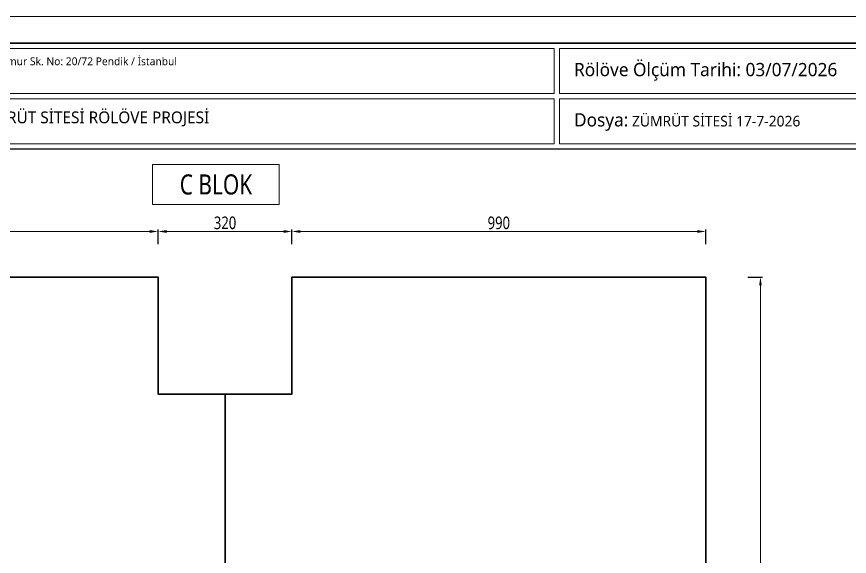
# Model space of a CAD drawing. Header units: metres. Extents: x 41905 to 73816, y -45641 to -42980.
# Drawn here: x 62085 to 64077, y -44272 to -42980 of the extents above; entities that cross this region are included whole.
import ezdxf

# ---------------------------------------------------------------- set-up
doc = ezdxf.new("R2010")
doc.units = ezdxf.units.M
for name, color, linetype, lineweight in [('A ALAN BRÜT', 5, 'Continuous', 30), ('A ANTET', 7, 'Continuous', 13), ('A YAZI', 7, 'Continuous', 13)]:
    doc.layers.add(name, color=color, linetype=linetype, lineweight=lineweight)
doc.layers.add('A YAZDIRMA', color=7, linetype='Continuous', lineweight=13, true_color=0x848484)
doc.layers.add('A ÖLÇÜ DIŞ', color=1, linetype='Continuous', lineweight=13, true_color=0xff0000)
doc.styles.add('HİB NORMAL', font='segoeui.ttf')
doc.styles.add('HİB Segoe Bold', font='segoeuib.ttf', dxfattribs={"width": 0.8})
doc.styles.add('HİB Segoe Semilight .7', font='segoeuisl.ttf', dxfattribs={"width": 0.7})
doc.dimstyles.new('HİB New', dxfattribs={"dimtxt": 12, "dimasz": 18, "dimexe": 5, "dimexo": 30, "dimgap": 5, "dimtad": 1, "dimdec": 0, "dimzin": 0, "dimdsep": 46, "dimtxsty": 'HİB Segoe Semilight .7', "dimcen": 0.09, "dimclrd": 256, "dimclre": 256, "dimclrt": 256, "dimadec": 0, "dimazin": 0, "dimtfac": 1, "dimtdec": 4, "dimtix": 1, "dimtofl": 0, "dimtmove": 0, "dimatfit": 3, "dimfxl": 30, "dimfxlon": 1, "dimtvp": 1, "dimtolj": 1, "dimtzin": 0, "dimlwd": -1, "dimlwe": -3, "dimarcsym": 0})

# ---------------------------------------------------------------- blocks, each defined once
blk = doc.blocks.new('safsafsaf')
at = {"layer": 'A ANTET', "linetype": 'ByBlock', "ltscale": 100}
blk.add_line((49168, -37858.9), (52997.3, -37858.9), dxfattribs=at)
at = {"layer": 'A ANTET', "linetype": 'ByBlock', "ltscale": 100, "const_width": 4.22}
blk.add_lwpolyline([(49168, -37858.9), (52997.3, -37858.9), (52997.3, -38140.5), (49168, -38140.5)], close=True, dxfattribs=at)
at = {"layer": 'A ANTET', "linetype": 'ByBlock', "ltscale": 100}
for points in [[(52997.3, -40674.5), (49168, -40674.5), (49168, -37858.9), (52997.3, -37858.9)], [(49860.6, -37873), (52042.3, -37873), (52042.3, -37992.7), (49860.6, -37992.7)], [(52056.4, -37992.7), (52983.2, -37992.7), (52983.2, -37873), (52056.4, -37873)], [(49860.6, -38006.7), (52042.3, -38006.7), (52042.3, -38126.4), (49860.6, -38126.4)], [(52056.4, -38126.4), (52983.2, -38126.4), (52983.2, -38006.7), (52056.4, -38006.7)]]:
    blk.add_lwpolyline(points, close=True, dxfattribs=at)
at = {"layer": 'A YAZDIRMA', "linetype": 'ByBlock', "ltscale": 100}
blk.add_lwpolyline([(53278.8, -40744.9), (53278.8, -37788.5), (49097.6, -37788.5), (49097.6, -40744.9)], close=True, dxfattribs=at)
at = {"layer": 'A ANTET', "linetype": 'ByBlock', "ltscale": 100, "attachment_point": 1, "style": 'HİB NORMAL'}
for s, insert, char_height, width in [('\\A1;\\pxql;Bozoğlu Mimarlık ve Tasarım Hizmetleri - Batı Mh. Ihlamur Sk. No: 20/72 Pendik / İstanbul\\PTel: 0538 796 27 73 - www.bozogluarchitects.com', (49896.5, -37896.8), 20.906, 1289.576), ('\\pxql;MALTEPE GİRNE MH. 16732-25 ZÜMRÜT SİTESİ RÖLÖVE PROJESİ', (49900, -38040.7), 31.359, 1361.276)]:
    blk.add_mtext(s, dxfattribs=dict(at, insert=insert, char_height=char_height, width=width))
at = {"layer": 'A ANTET', "color": 0, "linetype": 'ByBlock', "ltscale": 100, "char_height": 35.195, "width": 810.705, "attachment_point": 7, "style": 'HİB NORMAL'}
for s, insert in [('\\pxql;Rölöve Ölçüm Tarihi: 03/07/2026', (52095.2, -37958.7)), ('\\pxql;Dosya:{\\H0.8019x; ZÜMRÜT SİTESİ 17-7-2026}', (52095.2, -38092.4))]:
    blk.add_mtext(s, dxfattribs=dict(at, insert=insert))
blk = doc.blocks.new('*D18042')
at = {"layer": 'A ÖLÇÜ DIŞ', "lineweight": -3, "ltscale": 0.5}
for p, q in [((61433.8, -43524.2), (61433.8, -43489.2)), ((62423.8, -43524.2), (62423.8, -43489.2))]:
    blk.add_line(p, q, dxfattribs=at)
at = {"layer": 'A ÖLÇÜ DIŞ', "ltscale": 0.5}
blk.add_line((61453.8, -43494.2), (62403.8, -43494.2), dxfattribs=at)
at = {"layer": 'A ÖLÇÜ DIŞ'}
for points in [[(61453.8, -43490.9), (61453.8, -43497.6), (61433.8, -43494.2)], [(62403.8, -43497.6), (62403.8, -43490.9), (62423.8, -43494.2)]]:
    blk.add_solid(points, dxfattribs=at)
at = {"layer": 'Defpoints', "color": 0}
for p in [(62423.8, -43494.2), (61433.8, -43603.4), (62423.8, -43603.4)]:
    blk.add_point(p, dxfattribs=at)
at = {"layer": 'A ÖLÇÜ DIŞ', "ltscale": 0.5, "insert": (61928.8, -43473.7), "char_height": 30, "attachment_point": 5, "style": 'HİB Segoe Bold'}
blk.add_mtext('\\A1;990', dxfattribs=at)
blk = doc.blocks.new('*D18043')
at = {"layer": 'A ÖLÇÜ DIŞ', "lineweight": -3, "ltscale": 0.5}
for p, q in [((62423.8, -43524.2), (62423.8, -43489.2)), ((62743.8, -43524.2), (62743.8, -43489.2))]:
    blk.add_line(p, q, dxfattribs=at)
at = {"layer": 'A ÖLÇÜ DIŞ', "ltscale": 0.5}
blk.add_line((62443.8, -43494.2), (62723.8, -43494.2), dxfattribs=at)
at = {"layer": 'A ÖLÇÜ DIŞ'}
for points in [[(62443.8, -43490.9), (62443.8, -43497.6), (62423.8, -43494.2)], [(62723.8, -43497.6), (62723.8, -43490.9), (62743.8, -43494.2)]]:
    blk.add_solid(points, dxfattribs=at)
at = {"layer": 'Defpoints', "color": 0}
for p in [(62743.8, -43494.2), (62423.8, -43603.4), (62743.8, -43603.4)]:
    blk.add_point(p, dxfattribs=at)
at = {"layer": 'A ÖLÇÜ DIŞ', "ltscale": 0.5, "insert": (62583.8, -43473.7), "char_height": 30, "attachment_point": 5, "style": 'HİB Segoe Bold'}
blk.add_mtext('\\A1;320', dxfattribs=at)
blk = doc.blocks.new('*D18044')
at = {"layer": 'A ÖLÇÜ DIŞ', "lineweight": -3, "ltscale": 0.5}
for p, q in [((62743.8, -43524.2), (62743.8, -43489.2)), ((63733.8, -43524.2), (63733.8, -43489.2))]:
    blk.add_line(p, q, dxfattribs=at)
at = {"layer": 'A ÖLÇÜ DIŞ', "ltscale": 0.5}
blk.add_line((62763.8, -43494.2), (63713.8, -43494.2), dxfattribs=at)
at = {"layer": 'A ÖLÇÜ DIŞ'}
for points in [[(62763.8, -43490.9), (62763.8, -43497.6), (62743.8, -43494.2)], [(63713.8, -43497.6), (63713.8, -43490.9), (63733.8, -43494.2)]]:
    blk.add_solid(points, dxfattribs=at)
at = {"layer": 'Defpoints', "color": 0}
for p in [(63733.8, -43494.2), (62743.8, -43603.4), (63733.8, -43603.4)]:
    blk.add_point(p, dxfattribs=at)
at = {"layer": 'A ÖLÇÜ DIŞ', "ltscale": 0.5, "insert": (63238.8, -43473.7), "char_height": 30, "attachment_point": 5, "style": 'HİB Segoe Bold'}
blk.add_mtext('\\A1;990', dxfattribs=at)
blk = doc.blocks.new('*D18049')
at = {"layer": 'A ÖLÇÜ DIŞ', "lineweight": -3, "ltscale": 0.5}
for p, q in [((63834.7, -43603.4), (63869.7, -43603.4)), ((63834.7, -45293.4), (63869.7, -45293.4))]:
    blk.add_line(p, q, dxfattribs=at)
at = {"layer": 'A ÖLÇÜ DIŞ', "ltscale": 0.5}
blk.add_line((63864.7, -45273.4), (63864.7, -43623.4), dxfattribs=at)
at = {"layer": 'A ÖLÇÜ DIŞ'}
for points in [[(63868, -43623.4), (63861.4, -43623.4), (63864.7, -43603.4)], [(63861.4, -45273.4), (63868, -45273.4), (63864.7, -45293.4)]]:
    blk.add_solid(points, dxfattribs=at)
at = {"layer": 'Defpoints', "color": 0}
for p in [(63733.8, -43603.4), (63864.7, -43603.4), (63733.8, -45293.4)]:
    blk.add_point(p, dxfattribs=at)
at = {"layer": 'A ÖLÇÜ DIŞ', "ltscale": 0.5, "insert": (63844.1, -44448.4), "char_height": 30, "attachment_point": 5, "rotation": 90, "style": 'HİB Segoe Bold'}
blk.add_mtext('\\A1;1690', dxfattribs=at)

msp = doc.modelspace()

# ---------------------------------------------------------------- linework, layer by layer
at = {"layer": 'A ALAN BRÜT', "ltscale": 0.5}
for points in [[(61433.8, -43603.4), (62423.8, -43603.4), (62423.8, -43883.4), (62583.8, -43883.4), (62583.8, -44298.4), (62118.8, -44298.4), (62118.8, -44448.4), (61433.8, -44448.4)], [(61433.8, -43603.4), (62423.8, -43603.4), (62423.8, -43883.4), (62743.8, -43883.4), (62743.8, -43603.4), (63733.8, -43603.4), (63733.8, -45293.4), (62743.8, -45293.4), (62743.8, -45013.4), (62423.8, -45013.4), (62423.8, -45293.4), (61433.8, -45293.4)], [(63733.8, -43603.4), (62743.8, -43603.4), (62743.8, -43883.4), (62583.8, -43883.4), (62583.8, -44298.4), (63048.8, -44298.4), (63048.8, -44448.4), (63733.8, -44448.4)]]:
    msp.add_lwpolyline(points, close=True, dxfattribs=at)

# ---------------------------------------------------------------- block references
at = {"layer": 'A ANTET', "ltscale": 0.5, "xscale": 0.8999999999999999, "yscale": 0.8999999999999999, "zscale": 0.8999999999999999}
msp.add_blockref('safsafsaf', (16533, -8970.3), dxfattribs=at)

# ---------------------------------------------------------------- texts
at = {"layer": 'A YAZI', "ltscale": 100, "insert": (62434.6, -43406.3), "char_height": 48, "width": 255.02, "attachment_point": 7, "style": 'HİB Segoe Bold', "bg_fill": 16}
msp.add_mtext('\\pxqc;C BLOK', dxfattribs=at)

# ---------------------------------------------------------------- dimensions: what is measured, and where the dimension line sits
at = {"layer": 'A ÖLÇÜ DIŞ', "ltscale": 0.5}
for base, p1, p2, picture, middle in [((62423.8, -43494.2), (61433.8, -43603.4), (62423.8, -43603.4), '*D18042', (61928.8, -43473.7)), ((62743.8, -43494.2), (62423.8, -43603.4), (62743.8, -43603.4), '*D18043', (62583.8, -43473.7)), ((63733.8, -43494.2), (62743.8, -43603.4), (63733.8, -43603.4), '*D18044', (63238.8, -43473.7))]:
    dim = msp.add_linear_dim(base=base, p1=p1, p2=p2, dimstyle='HİB New', override={"dimtxt": 30, "dimasz": 20, "dimtxsty": 'HİB Segoe Bold'}, dxfattribs=at)
    dim.commit()
    dim.dimension.update_dxf_attribs({"geometry": picture, "text_midpoint": middle})
dim = msp.add_linear_dim(base=(63864.7, -43603.4), p1=(63733.8, -45293.4), p2=(63733.8, -43603.4), angle=90, dimstyle='HİB New', override={"dimtxt": 30, "dimasz": 20, "dimtxsty": 'HİB Segoe Bold'}, dxfattribs=at)
dim.commit()
dim.dimension.update_dxf_attribs({"geometry": '*D18049', "text_midpoint": (63844.1, -44448.4)})

doc.saveas('drawing.dxf')
